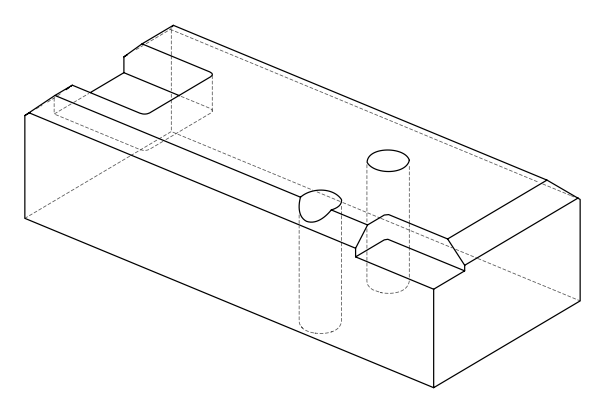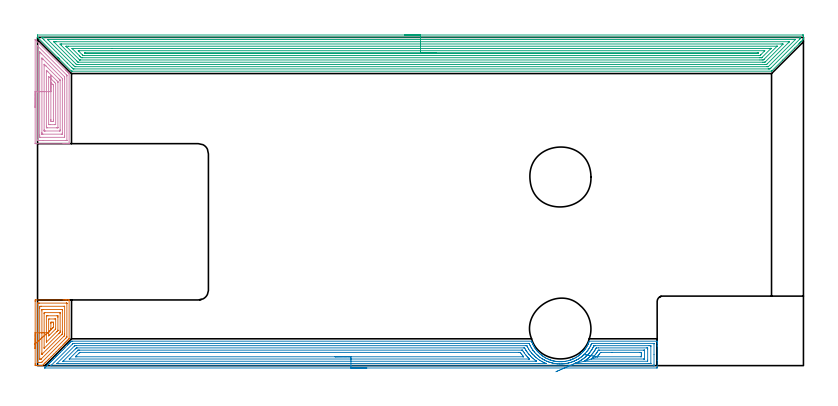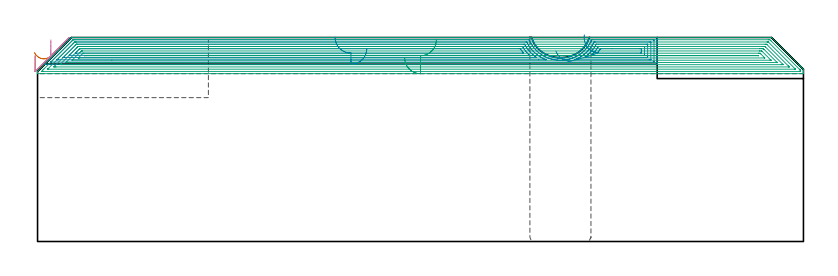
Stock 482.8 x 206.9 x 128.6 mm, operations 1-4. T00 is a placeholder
(PLAN: 9 operations, 3 tool changes, 179.4 min)
(1 AREA_MILL | FG_CHAMFER_SURFACE | UGT0205_001 | 2.56 min | 11295 mm3)
(2 AREA_MILL_1 | FG_CHAMFER_SURFACE_1 | UGT0205_001 | 17.96 min | 54532 mm3)
(3 AREA_MILL_2 | FG_CHAMFER_SURFACE_2 | UGT0205_001 | 33.6 min | 125279 mm3)
(4 AREA_MILL_3 | FG_CHAMFER_SURFACE_3 | UGT0205_001 | 3.86 min | 13718 mm3)
(5 AREA_MILL_4 | FG_CHAMFER_SURFACE_4 | UGT0205_001 | 9.83 min | 31372 mm3)
(6 MILL_CORNER_NOTCH_RECTANGULAR | CORNER_NOTCH_RECTANGULAR | NXT0201_008 | Follow Part, ap 1.5, ae 75% | 40.6 min | 101879 mm3)
(7 MILL_SLOT | SLOT_PARTIAL_RECTANGULAR | NXT0201_011 | Follow Part, ap 3, ae 75% | 45.66 min | 397835 mm3)
(8 MILL_THROUGH_HOLE_FROM_SOLID_MATERIAL | STEP1HOLE | NXT0201_007 | Circular | 12.68 min | 147372 mm3)
(9 MILL_THROUGH_HOLE_FROM_SOLID_MATERIAL_1 | STEP1HOLE_1 | NXT0201_007 | Circular | 12.68 min | 149122 mm3)
(TOOL UGT0205_001 | Chamfer Mill 20 x 3 x 45 deg. | D20 FL50 Z2)
(TOOL NXT0201_008 | ENDMILL 6mm [2P460-0600-NA 1630] | D6 FL26 Z6)
(TOOL NXT0201_011 | ENDMILL 12mm [2P460-1200-NA 1630] | D12 FL38 Z6)
(TOOL NXT0201_007 | ENDMILL 25mm [R216.25-25050GCK54P 1620] | D25 R3 FL54 Z5)
(OP 1 AREA_MILL)
G17 G21 G94 G90
T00 M6
G54
G17 G0 G90 X-1.5 Y10.7 S1061 M3
G43 Z138.6 H0
Z117.2
G94 G1 Y10.738 Z116.328 F250.
Y10.852 Z115.463
Y11.041 Z114.612
Y11.303 Z113.78
Y11.637 Z112.974
Y12.04 Z112.2
Y12.508 Z111.464
Y13.04 Z110.772
Y13.629 Z110.129
Y14.272 Z109.54
Y14.964 Z109.008
Y15.7 Z108.54
Y16.474 Z108.137
Y17.28 Z107.803
Y18.112 Z107.541
Y18.964 Z107.352
Y19.828 Z107.238
Y20.7 Z107.2
Y40.413
X-1.499 Y40.789 Z107.201
X-1.495 Y41.3 Z107.203
X-1.492 Y41.392 Z107.206
X-0.987 Y41.4 Z107.71
X16.123 Z124.819
X16.73 Z125.424
X17.289 Z125.986
X17.615 Z126.312
X18.175 Z126.871
X18.501 Z127.196
X19.154 Z127.854
X19.522 Z128.222
X19.875 Y41.393 Z128.566
X19.897 Y41.39 Z128.588
X19.9 Y41.235 Z128.6
Y17.129
X19.896 Y16.905 Z128.589
X19.857 Y16.855 Z128.553
X19.535 Y16.534 Z128.233
X19.387 Y16.385 Z128.082
X19.237 Y16.236 Z127.935
X19.096 Y16.094 Z127.793
X18.944 Y15.942 Z127.639
X18.79 Y15.789 Z127.488
X18.656 Y15.655 Z127.354
X18.501 Y15.499 Z127.196
X18.344 Y15.343 Z127.042
X18.217 Y15.216 Z126.914
X18.058 Y15.056 Z126.753
X17.898 Y14.897 Z126.595
X17.777 Y14.776 Z126.475
X17.615 Y14.613 Z126.31
X17.451 Y14.45 Z126.149
X17.338 Y14.337 Z126.036
X17.172 Y14.17 Z125.867
X17.005 Y14.004 Z125.703
X16.73 Y13.729 Z125.428
X16.559 Y13.557 Z125.255
X16.024 Y13.024 Z124.723
X15.666 Y12.664 Z124.362
X15.109 Y12.109 Z123.809
X14.773 Y11.772 Z123.469
X14.195 Y11.195 Z122.894
X13.482 Y10.481 Z122.181
X11.71 Y8.709 Z120.409
X10.308 Y7.307 Z119.007
X9.415 Y6.415 Z118.114
X8.522 Y5.522 Z117.221
X7.183 Y4.182 Z115.881
X6.736 Y3.736 Z115.435
X6.291 Y3.29 Z114.988
X5.727 Y2.727 Z114.426
X5.509 Y2.508 Z114.206
X5.398 Y2.397 Z114.095
X4.855 Y1.855 Z113.554
X4.623 Y1.622 Z113.32
X4.505 Y1.504 Z113.202
X3.983 Y0.983 Z112.683
X3.737 Y0.736 Z112.434
X3.612 Y0.611 Z112.309
X2.999 Y0.001 Z111.698
X2.673 Y0. Z111.372
X2.323 Z111.023
X1.67 Z110.365
X0.458 Z109.155
X-0.101 Z108.593
X-0.708 Z107.988
X-0.987 Y0.001 Z107.708
X-1.202 Y0.003 Z107.493
X-1.491 Y0.008 Z107.205
X-1.494 Y0.1 Z107.203
X-1.499 Y0.611 Z107.201
X-1.5 Y1.128 Z107.2
Y20.7
X-0.086 Z108.614
Y39.003
X-0.084 Y39.223 Z108.616
X-0.081 Y39.332 Z108.619
X-0.079 Y39.378 Z108.621
X-0.002 Y39.39 Z108.698
X0.393 Y39.398 Z109.093
X0.784 Y39.399 Z109.484
X1.277 Y39.4 Z109.977
X18.108 Z126.808
X18.353 Y39.397 Z127.053
X18.458 Y39.392 Z127.158
X18.475 Y39.39 Z127.175
X18.479 Y39.377 Z127.179
X18.482 Y39.328 Z127.182
X18.484 Y39.225 Z127.184
X18.486 Y39.019 Z127.186
X18.485 Y18.468 Z127.185
X18.479 Y18.03 Z127.179
X18.469 Y17.931 Z127.169
X18.412 Y17.869 Z127.112
X18.313 Y17.765 Z127.013
X18.125 Y17.575 Z126.825
X17.869 Y17.319 Z126.569
X2.946 Y2.397 Z111.646
X2.749 Y2.203 Z111.449
X2.556 Y2.016 Z111.256
X2.06 Y2.004 Z110.76
X1.67 Y2.001 Z110.37
X1.178 Y2. Z109.878
X0.784 Z109.484
X0.292 Z108.992
X0.046 Y2.003 Z108.746
X-0.058 Y2.008 Z108.642
X-0.075 Y2.01 Z108.625
X-0.079 Y2.023 Z108.621
X-0.082 Y2.072 Z108.618
X-0.085 Y2.175 Z108.615
X-0.086 Y2.381 Z108.614
Y20.7
X1.328 Z110.028
X1.329 Y36.325 Z110.029
Y36.668
X1.333 Y37.218 Z110.033
X1.335 Y37.38 Z110.035
X1.496 Y37.394 Z110.196
X1.67 Y37.397 Z110.37
X2.375 Y37.4 Z111.075
X2.556 Z111.256
X16.73 Y37.399 Z125.43
X16.91 Y37.396 Z125.61
X17.031 Y37.391 Z125.731
X17.065 Y37.388 Z125.765
X17.067 Y37.373 Z125.767
X17.069 Y37.332 Z125.769
X17.071 Y37.218 Z125.771
Y19.909
X17.069 Y19.361 Z125.769
X17.065 Y19.022 Z125.765
X17.063 Y18.974 Z125.763
X17.039 Y18.946 Z125.739
X16.971 Y18.874 Z125.671
X16.73 Y18.629 Z125.43
X16.65 Y18.549 Z125.35
X2.282 Y4.182 Z110.982
X2.157 Y4.065 Z110.857
X2.113 Y4.024 Z110.813
X2.032 Y4.01 Z110.732
X1.849 Y4.002 Z110.549
X1.67 Z110.37
X1.489 Y4.004 Z110.189
X1.369 Y4.009 Z110.069
X1.334 Y4.012 Z110.034
X1.333 Y4.027 Z110.033
X1.331 Y4.068 Z110.031
X1.329 Y4.182 Z110.029
X1.328 Y20.7 Z110.028
X2.743 Z111.443
Y34.539
X2.747 Y35.24 Z111.447
X2.75 Y35.344 Z111.45
X2.754 Y35.39 Z111.454
X2.802 Y35.392 Z111.502
X3.015 Y35.396 Z111.715
X3.442 Y35.4 Z112.142
X3.474 Z112.174
X14.99 Z123.69
X15.394 Y35.396 Z124.094
X15.596 Y35.392 Z124.296
X15.642 Y35.39 Z124.342
X15.65 Y35.361 Z124.35
X15.652 Y35.3 Z124.352
X15.657 Y34.728 Z124.357
Y21.146
X15.656 Y20.443 Z124.356
X15.654 Y20.254 Z124.354
X15.65 Y20.079 Z124.35
X15.639 Y19.999 Z124.339
X15.585 Y19.942 Z124.285
X15.428 Y19.78 Z124.128
X15.012 Y19.361 Z123.712
X2.979 Y7.328 Z111.679
X2.905 Y7.256 Z111.605
X2.819 Y7.175 Z111.519
X2.75 Y7.111 Z111.45
X2.748 Y7.22 Z111.448
X2.744 Y7.565 Z111.444
X2.743 Y7.754 Z111.443
Y7.882
Y20.7
X4.157 Z112.857
Y32.753
X4.158 Y32.924 Z112.858
X4.163 Y33.098 Z112.863
X4.174 Y33.39 Z112.874
X4.328 Y33.395 Z113.028
X4.573 Y33.399 Z113.273
X14.072 Y33.4 Z122.772
X14.164 Y33.398 Z122.864
X14.219 Y33.394 Z122.919
X14.23 Y33.391 Z122.93
X14.236 Y33.367 Z122.936
X14.239 Y33.27 Z122.939
X14.242 Y32.926 Z122.942
X14.243 Y32.753 Z122.943
Y21.867
X14.238 Y21.146 Z122.938
X14.236 Y21.064 Z122.936
X14.204 Y21.014 Z122.904
X14.072 Y20.875 Z122.772
X13.764 Y20.564 Z122.464
X13.456 Y20.254 Z122.156
X4.328 Y11.127 Z113.028
X4.227 Y11.032 Z112.927
X4.17 Y10.979 Z112.87
X4.164 Y11.039 Z112.864
X4.16 Y11.153 Z112.86
X4.157 Y11.325 Z112.857
Y20.7
X5.571 Z114.271
X5.572 Y30.968 Z114.272
X5.574 Y31.234 Z114.274
X5.577 Y31.366 Z114.277
X5.579 Y31.39 Z114.279
X5.61 Y31.394 Z114.31
X5.672 Y31.398 Z114.372
X6.1 Y31.4 Z114.8
X6.557 Z115.257
X12.3 Y31.399 Z121.
X12.762 Y31.396 Z121.462
X12.815 Y31.39 Z121.515
X12.822 Y31.335 Z121.522
X12.825 Y30.968 Z121.525
X12.828 Y30.436 Z121.528
Y22.4
X12.827 Y22.219 Z121.527
X12.824 Y22.13 Z121.524
X12.822 Y22.089 Z121.522
X12.782 Y22.039 Z121.482
X12.544 Y21.794 Z121.244
X12.3 Y21.548 Z121.
X12.1 Y21.348 Z120.8
X5.648 Y14.897 Z114.348
X5.622 Y14.875 Z114.322
X5.612 Y14.869 Z114.312
X5.578 Y14.859 Z114.278
X5.576 Y14.897 Z114.276
X5.574 Y14.984 Z114.274
X5.571 Y15.429 Z114.271
Y15.789
Y20.7
X6.985 Z115.685
Y29.39
X7.656 Y29.399 Z116.356
X10.529 Z119.229
X11.202 Y29.396 Z119.902
X11.415 Y29.39 Z120.115
Y23.124
X11.322 Y23.025 Z120.022
X11.234 Y22.932 Z119.934
X7.663 Y19.361 Z116.363
X7.32 Y19.023 Z116.02
X6.985 Y18.695 Z115.685
Y20.7
X8.406 Y22.59 Z117.106
X8.402 Y22.932 Z117.102
X8.4 Y23.292 Z117.1
Y26.504
X8.401 Y26.862 Z117.101
X8.407 Y27.396 Z117.107
X8.754 Y27.4 Z117.454
X9.639 Z118.339
X9.993 Y27.396 Z118.693
X9.998 Y27.039 Z118.698
X10. Y26.504 Z118.7
Y26.143
Y24.718
Y24.358
X9.997 Y24.225 Z118.697
X9.994 Y24.162 Z118.694
X9.959 Y24.118 Z118.659
X9.678 Y23.825 Z118.378
X9.661 Y23.807 Z118.361
X8.757 Y22.905 Z117.457
X8.406 Y22.59 Z117.106
X7.869 Y22.108 Z116.617
X7.302 Y21.6 Z116.191
X6.709 Y21.068 Z115.834
X6.096 Y20.518 Z115.548
X5.466 Y19.953 Z115.334
X4.825 Y19.378 Z115.195
X4.177 Y18.797 Z115.132
X3.528 Y18.215 Z115.145
X2.882 Y17.636 Z115.233
X2.244 Y17.063 Z115.397
X1.619 Y16.503 Z115.635
X1.012 Y15.959 Z115.946
X0.428 Y15.434 Z116.326
X-0.13 Y14.934 Z116.773
X-0.657 Y14.462 Z117.284
X-1.148 Y14.021 Z117.854
X-1.6 Y13.616 Z118.48
X-2.011 Y13.248 Z119.156
G0 Z138.6
M5
M2
(OP 2 AREA_MILL_1)
G17 G21 G94 G90
T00 M6
G54
G17 G0 G90 X207.55 Y-1.5 S1061 M3
G43 Z138.6 H0
Z121.7
G94 G1 X207.512 Z120.828 F250.
X207.398 Z119.963
X207.209 Z119.112
X206.947 Z118.28
X206.613 Z117.474
X206.21 Z116.7
X205.742 Z115.964
X205.211 Z115.272
X204.621 Z114.629
X203.978 Z114.04
X203.286 Z113.508
X202.55 Z113.04
X201.776 Z112.637
X200.97 Z112.303
X200.138 Z112.041
X199.287 Z111.852
X198.422 Z111.738
X197.55 Z111.7
X4.642 Y-1.499 Z111.701
X4.518 Y-1.494 Z111.704
X4.554 Y-1.451 Z111.747
X4.667 Y-1.333 Z111.865
X5.113 Y-0.885 Z112.311
X5.493 Y-0.508 Z112.692
X5.623 Y-0.378 Z112.822
X6.168 Y0.17 Z113.365
X6.452 Y0.452 Z113.652
X6.465 Y0.465 Z113.665
X7.052 Y1.055 Z114.25
X7.345 Y1.345 Z114.545
X7.937 Y1.939 Z115.134
X8.225 Y2.225 Z115.424
X8.253 Y2.253 Z115.453
X8.821 Y2.823 Z116.019
X9.173 Y3.173 Z116.373
X9.706 Y3.708 Z116.904
X10.297 Y4.297 Z117.496
X10.471 Y4.472 Z117.669
X10.59 Y4.592 Z117.789
X11.181 Y5.181 Z118.381
X11.364 Y5.365 Z118.563
X11.475 Y5.476 Z118.673
X12.066 Y6.066 Z119.265
X12.257 Y6.258 Z119.456
X12.359 Y6.36 Z119.558
X12.95 Y6.95 Z120.15
X13.596 Y7.597 Z120.796
X14.489 Y8.49 Z121.689
X15.382 Y9.383 Z122.582
X16.275 Y10.276 Z123.475
X17.168 Y11.169 Z124.368
X18.844 Y12.845 Z126.043
X18.954 Y12.956 Z126.152
X19.294 Y13.295 Z126.494
X19.501 Y13.501 Z126.701
X19.729 Y13.73 Z126.928
X19.847 Y13.849 Z127.045
X20.214 Y14.215 Z127.414
X20.368 Y14.368 Z127.568
X20.906 Y14.909 Z128.103
X21.072 Y15.073 Z128.271
X21.187 Y15.188 Z128.386
X21.349 Y15.351 Z128.546
X21.387 Y15.386 Z128.578
X21.41 Y15.403 Z128.592
X22.08 Y15.4 Z128.6
X311.405
X311.408 Y15.398 Z128.598
X311.412 Y15.394 Z128.594
X311.418 Y15.378 Z128.578
X311.551 Y15.016 Z128.214
X311.593 Y14.909 Z128.106
X311.71 Y14.61 Z127.809
X311.982 Y13.97 Z127.169
X312.084 Y13.731 Z126.928
X312.152 Y13.582 Z126.777
X312.237 Y13.391 Z126.591
X312.242 Y13.38 Z126.579
X312.298 Y13.271 Z126.47
X312.366 Y13.14 Z126.336
X312.407 Y13.059 Z126.257
X312.514 Y12.85 Z126.049
X312.996 Y11.971 Z125.169
X313.086 Y11.814 Z125.011
X313.134 Y11.73 Z124.928
X313.544 Y11.091 Z124.288
X313.653 Y10.929 Z124.126
X313.781 Y10.738 Z123.937
X314.16 Y10.211 Z123.408
X314.854 Y9.33 Z122.53
X314.92 Y9.25 Z122.449
X315.275 Y8.849 Z122.048
X315.394 Y8.719 Z121.918
X315.64 Y8.45 Z121.65
X315.812 Y8.27 Z121.469
X316.261 Y7.834 Z121.033
X316.532 Y7.57 Z120.77
X316.705 Y7.411 Z120.611
X317.549 Y6.69 Z119.89
X317.597 Y6.651 Z119.85
X318.041 Y6.314 Z119.511
X318.49 Y5.984 Z119.182
X318.738 Y5.811 Z119.01
X318.798 Y5.771 Z118.97
X319.058 Y5.597 Z118.796
X319.382 Y5.392 Z118.59
X319.888 Y5.09 Z118.285
X320.15 Y4.931 Z118.129
X320.188 Y4.911 Z118.109
X320.275 Y4.863 Z118.061
X320.844 Y4.571 Z117.77
X321.167 Y4.406 Z117.603
X321.921 Y4.051 Z117.249
X322.037 Y4.002 Z117.201
X322.06 Y3.993 Z117.191
X322.567 Y3.796 Z116.991
X322.788 Y3.708 Z116.907
X322.952 Y3.646 Z116.841
X323.014 Y3.626 Z116.819
X323.372 Y3.501 Z116.699
X323.63 Y3.413 Z116.611
X323.845 Y3.339 Z116.538
X324.393 Y3.17 Z116.37
X324.713 Y3.085 Z116.283
X324.737 Y3.079 Z116.275
X324.8 Y3.065 Z116.258
X325.183 Y2.971 Z116.165
X325.419 Y2.919 Z116.113
X325.63 Y2.873 Z116.068
X326.051 Y2.794 Z115.992
X326.523 Y2.708 Z115.903
X327.415 Y2.585 Z115.783
X327.479 Y2.58 Z115.777
X327.615 Y2.567 Z115.764
X327.925 Y2.54 Z115.733
X328.036 Y2.529 Z115.725
X328.038 Y2.528
X328.209 Y2.513 Z115.707
X328.308 Y2.505 Z115.697
X328.372 Y2.503 Z115.693
X329.068 Y2.473 Z115.662
X329.2 Y2.467 Z115.657
X330.093 Y2.468 Z115.66
X330.158 Y2.471 Z115.663
X330.985 Y2.512 Z115.705
X331.05 Y2.518 Z115.711
X331.17 Y2.528 Z115.725
X331.878 Y2.596 Z115.794
X331.883 Z115.795
X332.77 Y2.724 Z115.921
X333.663 Y2.896 Z116.093
X334.556 Y3.103 Z116.303
X334.807 Y3.171 Z116.37
X335.069 Y3.252 Z116.451
X335.448 Y3.37 Z116.568
X335.712 Y3.461 Z116.66
X335.962 Y3.55 Z116.745
X336.13 Y3.606 Z116.806
X336.208 Y3.634 Z116.833
X336.341 Y3.68 Z116.879
X336.431 Y3.715 Z116.915
X336.855 Y3.884 Z117.079
X336.957 Y3.923 Z117.121
X337.159 Y4.002 Z117.201
X337.233 Y4.032 Z117.229
X337.28 Y4.052 Z117.248
X337.301 Y4.062 Z117.258
X337.589 Y4.192 Z117.391
X337.704 Y4.245 Z117.444
X338.126 Y4.449 Z117.646
X338.759 Y4.778 Z117.977
X339.051 Y4.931 Z118.129
X339.534 Y5.218 Z118.416
X339.911 Y5.45 Z118.649
X340.46 Y5.811 Z119.009
X340.803 Y6.053 Z119.251
X340.82 Y6.066 Z119.264
X341.65 Y6.69 Z119.89
X341.696 Y6.727 Z119.927
X341.766 Y6.788 Z119.988
X342.296 Y7.245 Z120.442
X342.578 Y7.486 Z120.685
X342.588 Y7.495 Z120.694
X342.669 Y7.57 Z120.77
X343.481 Y8.366 Z121.565
X343.56 Y8.45 Z121.65
X343.701 Y8.608 Z121.808
X343.799 Y8.719 Z121.915
X344.288 Y9.265 Z122.465
X344.346 Y9.33 Z122.53
X344.445 Y9.456 Z122.655
X344.56 Y9.603 Z122.8
X344.723 Y9.809 Z123.009
X344.743 Y9.834 Z123.034
X344.907 Y10.045 Z123.241
X345.038 Y10.21 Z123.409
X345.266 Y10.52 Z123.717
X345.338 Y10.626 Z123.825
X345.507 Y10.875 Z124.075
X345.652 Y11.09 Z124.289
X345.785 Y11.299 Z124.499
X346.005 Y11.645 Z124.845
X346.11 Y11.814 Z125.009
X346.159 Y11.889 Z125.086
X346.245 Y12.041 Z125.241
X346.36 Y12.256 Z125.451
X346.684 Y12.85 Z126.049
X346.83 Y13.14 Z126.34
X347.008 Y13.496 Z126.694
X347.051 Y13.582 Z126.778
X347.118 Y13.731 Z126.929
X347.124 Y13.745 Z126.943
X347.242 Y14.024 Z127.22
X347.49 Y14.61 Z127.809
X347.658 Y15.04 Z128.239
X347.737 Y15.251 Z128.447
X347.798 Y15.397 Z128.589
X348.017 Y15.4 Z128.6
X390.434
X390.591 Y15.397 Z128.588
X390.593 Y15.382 Z128.573
X390.6 Y15.034 Z128.233
Y14.683 Z127.882
Y14.024 Z127.219
Y12.811 Z126.008
Y12.256 Z125.45
Y3.109 Z116.307
Y-1.009 Z112.189
X390.598 Y-1.288 Z111.909
X390.59 Y-1.492 Z111.706
X390.385 Y-1.499 Z111.699
X197.55 Y-1.5 Z111.7
Y-0.086 Z113.114
X8.685 Y-0.085 Z113.115
X8.645
X8.385 Y-0.076 Z113.124
X8.417 Y-0.041 Z113.159
X8.506 Y0.053 Z113.253
X8.599 Y0.148 Z113.348
X8.685 Y0.235 Z113.435
X22.08 Y13.63 Z126.83
X22.28 Y13.826 Z127.026
X22.383 Y13.923 Z127.123
X22.444 Y13.979 Z127.179
X23.012 Y13.986 Z127.186
X309.619 Y13.985 Z127.185
X309.659
X309.843 Y13.979 Z127.179
X309.882 Y13.973 Z127.173
X309.908 Y13.924 Z127.124
X309.931 Y13.876 Z127.076
X309.954 Y13.825 Z127.025
X310.054 Y13.593 Z126.793
X310.261 Y13.14 Z126.34
X310.512 Y12.61 Z125.81
X310.7 Y12.256 Z125.456
X310.912 Y11.86 Z125.06
X311.191 Y11.371 Z124.571
X311.405 Y11.009 Z124.209
X311.745 Y10.487 Z123.687
X312.298 Y9.68 Z122.88
X312.33 Y9.635 Z122.835
X312.354 Y9.603 Z122.803
X312.529 Y9.374 Z122.574
X313.051 Y8.719 Z121.919
X313.191 Y8.547 Z121.747
X313.833 Y7.834 Z121.034
X314.084 Y7.564 Z120.764
X314.707 Y6.95 Z120.15
X314.977 Y6.691 Z119.891
X315.691 Y6.066 Z119.266
X315.87 Y5.915 Z119.115
X316.642 Y5.301 Z118.501
X316.806 Y5.181 Z118.381
X317.656 Y4.593 Z117.793
X317.768 Y4.52 Z117.72
X318.124 Y4.297 Z117.497
X318.549 Y4.044 Z117.244
X319.165 Y3.687 Z116.887
X319.442 Y3.543 Z116.743
X319.494 Y3.516 Z116.716
X319.7 Y3.413 Z116.613
X320.335 Y3.106 Z116.306
X320.925 Y2.828 Z116.028
X321.228 Y2.702 Z115.902
X321.279 Y2.682 Z115.882
X321.32 Y2.666 Z115.866
X321.674 Y2.528 Z115.728
X322.121 Y2.363 Z115.563
X322.383 Y2.269 Z115.469
X323.014 Y2.058 Z115.258
X323.193 Y2. Z115.2
X323.331 Y1.958 Z115.158
X323.907 Y1.79 Z114.99
X323.972 Y1.773 Z114.973
X324.482 Y1.644 Z114.844
X324.8 Y1.573 Z114.773
X324.891 Y1.553 Z114.753
X325.693 Y1.402 Z114.602
X325.991 Y1.349 Z114.549
X326.586 Y1.263 Z114.463
X327.031 Y1.203 Z114.403
X327.479 Y1.155 Z114.355
X327.669 Y1.136 Z114.336
X327.845 Y1.123 Z114.323
X328.372 Y1.088 Z114.288
X328.959 Y1.062 Z114.262
X329.265 Y1.055 Z114.255
X329.86 Y1.054 Z114.254
X330.158 Y1.058 Z114.258
X330.724 Y1.083 Z114.283
X331.05 Y1.101 Z114.301
X331.556 Y1.144 Z114.344
X331.943 Y1.181 Z114.381
X332.363 Y1.229 Z114.429
X332.836 Y1.295 Z114.495
X333.144 Y1.34 Z114.54
X333.729 Y1.446 Z114.646
X333.897 Y1.478 Z114.678
X334.622 Y1.63 Z114.83
X334.634 Y1.632 Z114.832
X334.686 Y1.644 Z114.844
X335.423 Y1.828 Z115.028
X335.515 Y1.854 Z115.054
X336.035 Y2.014 Z115.214
X336.408 Y2.134 Z115.334
X336.706 Y2.234 Z115.434
X337.301 Y2.442 Z115.642
X337.365 Y2.465 Z115.665
X337.528 Y2.528 Z115.728
X338.083 Y2.749 Z115.949
X338.194 Y2.796 Z115.996
X338.623 Y2.989 Z116.189
X339.087 Y3.204 Z116.404
X339.229 Y3.272 Z116.472
X339.508 Y3.413 Z116.613
X339.817 Y3.574 Z116.774
X339.98 Y3.662 Z116.862
X340.392 Y3.889 Z117.089
X340.873 Y4.169 Z117.369
X340.954 Y4.218 Z117.418
X341.081 Y4.297 Z117.497
X341.495 Y4.565 Z117.765
X341.766 Y4.744 Z117.944
X342.025 Y4.925 Z118.125
X342.386 Y5.181 Z118.381
X342.542 Y5.297 Z118.497
X342.659 Y5.385 Z118.585
X343.044 Y5.684 Z118.884
X343.515 Y6.066 Z119.266
X343.529 Y6.077 Z119.277
X343.552 Y6.097 Z119.297
X344.007 Y6.499 Z119.699
X344.445 Y6.895 Z120.095
X344.474 Y6.922 Z120.122
X344.502 Y6.95 Z120.15
X344.917 Y7.367 Z120.567
X345.338 Y7.793 Z120.993
X345.358 Y7.815 Z121.015
X346.15 Y8.719 Z121.919
X346.187 Y8.762 Z121.962
X346.231 Y8.817 Z122.017
X346.577 Y9.261 Z122.461
X346.84 Y9.603 Z122.803
X346.961 Y9.765 Z122.965
X347.124 Y9.993 Z123.193
X347.452 Y10.487 Z123.687
X347.673 Y10.827 Z124.027
X348.017 Y11.365 Z124.565
X348.332 Y11.944 Z125.144
X348.499 Y12.256 Z125.456
X348.639 Y12.524 Z125.724
X348.91 Y13.056 Z126.256
X348.938 Y13.113 Z126.313
X348.95 Y13.14 Z126.34
X349.207 Y13.731 Z126.931
X349.264 Y13.857 Z127.057
X349.305 Y13.941 Z127.141
X349.329 Y13.979 Z127.179
X349.842 Y13.986 Z127.186
X388.201 Y13.985 Z127.185
X388.242 Y13.984 Z127.184
X388.59 Y13.972 Z127.172
X388.593 Y13.865 Z127.065
X388.598 Y13.631 Z126.831
X388.6 Y6.997 Z120.197
X388.599 Y0.366 Z113.566
X388.592 Y-0.03 Z113.17
X388.59 Y-0.077 Z113.123
X388.573 Y-0.08 Z113.12
X388.521 Y-0.083 Z113.117
X388.415 Y-0.085 Z113.115
X388.201 Y-0.086 Z113.114
X197.55
Y1.328 Z114.528
X13.15 Y1.329 Z114.529
X12.575
X12.28 Y1.333 Z114.533
X12.257 Y1.335 Z114.535
X12.249 Y1.339 Z114.539
X12.251 Y1.346 Z114.546
X12.257 Y1.356 Z114.556
X23.156 Y12.256 Z125.456
X23.396 Y12.488 Z125.688
X23.463 Y12.552 Z125.752
X23.553 Y12.565 Z125.765
X23.866 Y12.568 Z125.768
X24.44 Y12.571 Z125.771
X307.833
X308.41 Y12.569 Z125.769
X308.411 Y12.568 Z125.768
X308.417 Y12.562 Z125.762
X308.57 Y12.256 Z125.456
X308.726 Y11.947 Z125.147
X309.042 Y11.371 Z124.571
X309.425 Y10.679 Z123.879
X309.543 Y10.487 Z123.687
X309.619 Y10.365 Z123.565
X310.132 Y9.603 Z122.803
X310.512 Y9.052 Z122.252
X310.767 Y8.719 Z121.919
X311.405 Y7.9 Z121.1
X311.461 Y7.834 Z121.034
X311.838 Y7.406 Z120.606
X312.252 Y6.95 Z120.15
X312.298 Y6.901 Z120.101
X313.137 Y6.066 Z119.266
X313.191 Y6.013 Z119.213
X313.804 Y5.458 Z118.658
X314.084 Y5.216 Z118.416
X314.126 Y5.181 Z118.381
X314.977 Y4.503 Z117.703
X315.246 Y4.297 Z117.497
X315.87 Y3.857 Z117.057
X316.524 Y3.413 Z116.613
X316.763 Y3.26 Z116.46
X317.169 Y3.011 Z116.211
X317.656 Y2.734 Z115.934
X318.028 Y2.528 Z115.728
X318.549 Y2.261 Z115.461
X319.097 Y1.985 Z115.185
X319.442 Y1.824 Z115.024
X319.837 Y1.644 Z114.844
X320.335 Y1.434 Z114.634
X320.424 Y1.395 Z114.595
X320.558 Y1.335 Z114.535
X320.467 Y1.331 Z114.531
X320.411 Y1.329 Z114.529
X315.942 Y1.328 Z114.528
X197.55
Y2.743 Z115.943
X16.505
X16.215 Y2.744 Z115.944
X16.117 Y2.747 Z115.947
X16.107 Y2.749 Z115.949
X16.106 Y2.75 Z115.95
X16.122 Y2.77 Z115.97
X16.153 Y2.804 Z116.004
X16.231 Y2.883 Z116.083
X23.851 Y10.502 Z123.702
X24.297 Y10.944 Z124.144
X24.455 Y11.097 Z124.297
X24.51 Y11.15 Z124.35
X24.59 Y11.152 Z124.352
X24.759 Y11.155 Z124.355
X24.975 Y11.157 Z124.357
X306.264
X306.94 Y11.154 Z124.354
X306.984 Y11.152 Z124.352
X307.002 Y11.149 Z124.349
X307.024 Y11.114 Z124.314
X307.104 Y10.978 Z124.178
X307.383 Y10.487 Z123.687
X307.548 Y10.204 Z123.404
X307.833 Y9.727 Z122.927
X307.914 Y9.603 Z122.803
X308.066 Y9.373 Z122.573
X308.514 Y8.719 Z121.919
X308.726 Y8.416 Z121.616
X309.174 Y7.834 Z121.034
X309.619 Y7.269 Z120.469
X309.892 Y6.95 Z120.15
X310.512 Y6.253 Z119.453
X310.692 Y6.066 Z119.266
X311.405 Y5.349 Z118.549
X311.583 Y5.181 Z118.381
X312.298 Y4.535 Z117.735
X312.575 Y4.297 Z117.497
X313.191 Y3.797 Z116.997
X313.679 Y3.413 Z116.613
X314.084 Y3.114 Z116.314
X314.5 Y2.815 Z116.015
X314.561 Y2.769 Z115.969
X314.584 Y2.75 Z115.95
X314.58 Y2.749 Z115.949
X314.496 Y2.747 Z115.947
X314.084 Y2.743 Z115.943
X313.868
X197.55
Y4.157 Z117.357
X20.152
X20.058 Y4.158 Z117.358
X19.984 Y4.162 Z117.362
X19.975 Y4.164 Z117.364
X19.977 Y4.169 Z117.369
X20.001 Y4.198 Z117.398
X20.096 Y4.297 Z117.497
X25.082 Y9.283 Z122.483
X25.406 Y9.603 Z122.803
X25.532 Y9.722 Z122.922
X25.55 Y9.736 Z122.936
X25.581 Y9.739 Z122.939
X25.652 Y9.741 Z122.941
X26.403 Y9.743 Z122.943
X26.545
X305.154
X305.296 Y9.741 Z122.941
X305.578 Y9.736 Z122.936
X305.642 Y9.733 Z122.933
X305.654 Y9.716 Z122.916
X305.681 Y9.677 Z122.877
X305.729 Y9.603 Z122.803
X306.047 Y9.092 Z122.292
X306.296 Y8.719 Z121.919
X306.793 Y7.979 Z121.179
X306.895 Y7.834 Z121.034
X306.94 Y7.772 Z120.972
X307.579 Y6.95 Z120.15
X307.833 Y6.63 Z119.83
X308.317 Y6.066 Z119.266
X308.726 Y5.607 Z118.807
X309.128 Y5.181 Z118.381
X309.619 Y4.685 Z117.885
X310.01 Y4.297 Z117.497
X310.139 Y4.17 Z117.37
X309.902 Y4.162 Z117.362
X309.759 Y4.158 Z117.358
X309.619 Y4.157 Z117.357
X309.477
X197.55
Y5.571 Z118.771
X24.759
X24.364 Y5.573 Z118.773
X23.917 Y5.577 Z118.777
X23.866 Y5.578 Z118.778
X23.861 Y5.602 Z118.802
X23.866 Y5.614 Z118.814
X24.091 Y5.842 Z119.042
X24.313 Y6.066 Z119.266
X26.083 Y7.834 Z121.034
X26.314 Y8.063 Z121.263
X26.545 Y8.287 Z121.487
X26.598 Y8.322 Z121.522
X26.643 Y8.324 Z121.524
X26.741 Y8.327 Z121.527
X26.939 Y8.328 Z121.528
X303.368
X303.763 Y8.327 Z121.527
X304.261 Y8.323 Z121.523
X304.326 Y8.322 Z121.522
X304.389 Y8.238 Z121.438
X304.504 Y8.077 Z121.277
X304.674 Y7.834 Z121.034
X305.154 Y7.14 Z120.34
X305.297 Y6.95 Z120.15
X305.746 Y6.363 Z119.563
X305.981 Y6.066 Z119.266
X306.047 Y5.983 Z119.183
X306.286 Y5.693 Z118.893
X306.365 Y5.593 Z118.793
X306.376 Y5.576 Z118.776
X306.375 Y5.575 Z118.775
X306.355 Y5.574 Z118.774
X306.047 Y5.572 Z118.772
X305.654 Y5.571 Z118.771
X197.55
X196.679 Z118.809
X195.814 Z118.923
X194.962 Z119.112
X194.13 Z119.374
X193.324 Z119.708
X192.55 Z120.111
X191.814 Z120.58
X191.122 Z121.111
X190.479 Z121.7
X189.89 Z122.343
X189.359 Z123.035
X188.89 Z123.771
X188.487 Z124.545
X188.153 Z125.351
X187.891 Z126.183
X187.702 Z127.035
X187.588 Z127.899
X187.55 Z128.771
G0 Z138.6
X326.731 Y-3.872
Z120.101
G1 X327.06 Y-3.728 Z119.306
X327.451 Y-3.557 Z118.545
X327.902 Y-3.36 Z117.825
X328.409 Y-3.138 Z117.15
X328.967 Y-2.894 Z116.526
X329.574 Y-2.629 Z115.957
X330.223 Y-2.345 Z115.448
X330.91 Y-2.045 Z115.003
X331.631 Y-1.73 Z114.625
X332.379 Y-1.403 Z114.317
X333.148 Y-1.066 Z114.082
X333.934 Y-0.723 Z113.92
X334.729 Y-0.375 Z113.834
X335.529 Y-0.026 Z113.824
X336.326 Y0.322 Z113.889
X337.115 Y0.667 Z114.031
X337.889 Y1.006 Z114.247
X338.643 Y1.335 Z114.535
X338.84 Y1.421 Z114.621
X338.936 Y1.462 Z114.662
X339.087 Y1.524 Z114.724
X339.173 Y1.56 Z114.76
X339.369 Y1.644 Z114.844
X339.788 Y1.835 Z115.035
X339.98 Y1.925 Z115.125
X340.389 Y2.124 Z115.324
X340.873 Y2.368 Z115.568
X340.98 Y2.423 Z115.623
X341.18 Y2.528 Z115.728
X341.557 Y2.736 Z115.936
X341.766 Y2.855 Z116.055
X342.116 Y3.066 Z116.266
X342.659 Y3.398 Z116.598
X342.682 Y3.413 Z116.613
X343.2 Y3.761 Z116.961
X343.552 Y4.003 Z117.203
X343.724 Y4.127 Z117.327
X343.957 Y4.297 Z117.497
X344.234 Y4.506 Z117.706
X344.445 Y4.669 Z117.869
X344.73 Y4.899 Z118.099
X345.073 Y5.181 Z118.381
X345.216 Y5.302 Z118.502
X345.338 Y5.408 Z118.608
X345.685 Y5.722 Z118.922
X346.062 Y6.066 Z119.266
X346.149 Y6.147 Z119.347
X346.231 Y6.228 Z119.428
X346.592 Y6.592 Z119.792
X346.943 Y6.95 Z120.15
X347.031 Y7.043 Z120.243
X347.124 Y7.145 Z120.345
X347.449 Y7.513 Z120.713
X347.729 Y7.834 Z121.034
X347.861 Y7.989 Z121.189
X348.017 Y8.18 Z121.38
X348.255 Y8.483 Z121.683
X348.437 Y8.719 Z121.919
X348.639 Y8.987 Z122.187
X348.91 Y9.355 Z122.555
X349.011 Y9.503 Z122.703
X349.078 Y9.603 Z122.803
X349.363 Y10.039 Z123.239
X349.652 Y10.487 Z123.687
X349.71 Y10.579 Z123.779
X349.803 Y10.728 Z123.928
X350.036 Y11.141 Z124.341
X350.162 Y11.371 Z124.571
X350.347 Y11.717 Z124.917
X350.63 Y12.256 Z125.456
X350.652 Y12.299 Z125.499
X350.696 Y12.386 Z125.586
X350.779 Y12.535 Z125.735
X350.795 Y12.561 Z125.761
X350.807 Y12.565 Z125.765
X350.84 Y12.568 Z125.768
X350.983 Y12.57 Z125.77
X351.27 Y12.571 Z125.771
X351.589
X385.522
X386.098 Y12.57 Z125.77
X386.415 Y12.567 Z125.767
X386.52 Y12.564 Z125.764
X386.59 Y12.555 Z125.755
X386.594 Y12.439 Z125.639
X386.598 Y12.256 Z125.456
X386.6 Y12.073 Z125.273
X386.599 Y1.462 Z114.662
X386.596 Y1.4 Z114.6
X386.59 Y1.353 Z114.553
X386.586 Y1.335 Z114.535
X386.573 Y1.334 Z114.534
X386.415 Y1.331 Z114.531
X385.841 Y1.329 Z114.529
X385.522 Y1.328 Z114.528
X339.087 Y1.329 Z114.529
X338.643 Y1.335 Z114.535
X344.641 Y2.749 Z115.949
X344.675 Y2.784 Z115.984
X344.817 Y2.89 Z116.09
X344.906 Y2.956 Z116.156
X345.42 Y3.332 Z116.532
X345.527 Y3.413 Z116.613
X345.922 Y3.719 Z116.919
X346.231 Y3.962 Z117.162
X346.416 Y4.114 Z117.314
X346.634 Y4.297 Z117.497
X346.896 Y4.523 Z117.723
X347.124 Y4.723 Z117.923
X347.365 Y4.943 Z118.143
X347.622 Y5.181 Z118.381
X347.823 Y5.374 Z118.574
X348.017 Y5.563 Z118.763
X348.268 Y5.817 Z119.017
X348.509 Y6.066 Z119.266
X348.703 Y6.271 Z119.471
X348.91 Y6.496 Z119.696
X349.124 Y6.738 Z119.938
X349.308 Y6.95 Z120.15
X349.534 Y7.217 Z120.417
X349.803 Y7.541 Z120.741
X349.933 Y7.706 Z120.906
X350.033 Y7.834 Z121.034
X350.317 Y8.21 Z121.41
X350.698 Y8.717 Z121.917
X351.051 Y9.251 Z122.451
X351.281 Y9.603 Z122.803
X351.401 Y9.789 Z122.989
X351.589 Y10.088 Z123.288
X351.737 Y10.341 Z123.541
X351.821 Y10.487 Z123.687
X352.058 Y10.907 Z124.107
X352.174 Y11.109 Z124.309
X352.196 Y11.145 Z124.345
X352.23 Y11.15 Z124.35
X352.313 Y11.153 Z124.353
X352.482 Y11.156 Z124.356
X353.591 Y11.157 Z124.357
X383.953
X384.488 Y11.156 Z124.356
X384.543 Y11.154 Z124.354
X384.579 Y11.151 Z124.351
X384.59 Y11.146 Z124.346
X384.592 Y11.124 Z124.324
X384.597 Y10.922 Z124.122
X384.6 Y10.516 Z123.716
Y3.413 Z116.613
X384.596 Y2.985 Z116.185
X384.592 Y2.772 Z115.972
X384.59 Y2.751 Z115.951
X384.568 Y2.748 Z115.948
X384.51 Y2.745 Z115.945
X384.412 Y2.743 Z115.943
X345.122
X344.825 Y2.744 Z115.944
X344.641 Y2.749 Z115.949
X349.049 Y4.159 Z117.359
X349.803 Y4.898 Z118.098
X349.944 Y5.041 Z118.241
X350.079 Y5.181 Z118.381
X350.376 Y5.499 Z118.699
X350.696 Y5.847 Z119.047
X350.8 Y5.963 Z119.163
X350.889 Y6.066 Z119.266
X351.208 Y6.443 Z119.643
X351.589 Y6.9 Z120.1
X351.611 Y6.928 Z120.128
X351.628 Y6.95 Z120.15
X351.996 Y7.431 Z120.631
X352.302 Y7.834 Z121.034
X352.378 Y7.937 Z121.137
X352.482 Y8.081 Z121.281
X352.739 Y8.464 Z121.664
X352.908 Y8.719 Z121.919
X353.091 Y9. Z122.2
X353.375 Y9.445 Z122.645
X353.436 Y9.543 Z122.743
X353.473 Y9.603 Z122.803
X353.532 Y9.693 Z122.893
X353.557 Y9.729 Z122.929
X353.702 Y9.736 Z122.936
X353.985 Y9.741 Z122.941
X354.127 Y9.743 Z122.943
X382.092
X382.375 Y9.74 Z122.94
X382.562 Y9.736 Z122.936
X382.592 Y9.731 Z122.931
X382.595 Y9.721 Z122.921
X382.598 Y9.695 Z122.895
X382.599 Y9.603 Z122.803
Y4.297 Z117.497
X382.597 Y4.217 Z117.417
X382.593 Y4.177 Z117.377
X382.59 Y4.164 Z117.364
X382.517 Y4.162 Z117.362
X382.234 Y4.158 Z117.358
X382.092 Y4.157 Z117.357
X349.051 Y4.158 Z117.358
X349.049 Y4.159 Z117.359
X352.827 Y5.579 Z118.779
X352.833 Y5.591 Z118.791
X352.851 Y5.618 Z118.818
X353.287 Y6.153 Z119.353
X353.375 Y6.263 Z119.463
X353.9 Y6.95 Z120.15
X354.057 Y7.159 Z120.359
X354.268 Y7.446 Z120.646
X354.426 Y7.678 Z120.878
X354.783 Y8.209 Z121.409
X354.83 Y8.276 Z121.476
X354.86 Y8.315 Z121.515
X354.912 Y8.322 Z121.522
X355.161 Y8.325 Z121.525
X355.556 Y8.328 Z121.528
X362.153 Y8.329 Z121.529
X379.665 Y8.328 Z121.528
X380.164 Y8.326 Z121.526
X380.565 Y8.322 Z121.522
X380.59 Y8.32 Z121.52
X380.596 Y8.292 Z121.492
X380.599 Y7.834 Z121.034
X380.6 Y7.403 Z120.603
Y6.519 Z119.719
X380.598 Y6.066 Z119.266
X380.595 Y5.639 Z118.839
X380.59 Y5.58 Z118.78
X380.538 Y5.577 Z118.777
X380.414 Y5.574 Z118.774
X380.164 Y5.572 Z118.772
X352.981
X352.887 Y5.574 Z118.774
X352.84 Y5.577 Z118.777
X352.827 Y5.579 Z118.779
X351.985 Y5.72 Z118.958
X351.161 Y5.857 Z119.211
X350.363 Y5.99 Z119.536
X349.595 Y6.119 Z119.93
X348.864 Y6.241 Z120.39
X348.175 Y6.355 Z120.913
X347.534 Y6.462 Z121.495
X346.946 Y6.561 Z122.132
X346.414 Y6.649 Z122.818
X345.944 Y6.728 Z123.548
X345.538 Y6.796 Z124.317
X345.2 Y6.852 Z125.12
X344.932 Y6.897 Z125.948
X344.736 Y6.93 Z126.798
X344.614 Y6.95 Z127.662
X344.566 Y6.958 Z128.533
X344.594 Y6.953 Z129.405
X344.697 Y6.936 Z130.271
G0 Z138.6
M5
M2
(OP 3 AREA_MILL_2)
G17 G21 G94 G90
T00 M6
G54
G17 G0 G90 X231.4 Y208.4 S1061 M3
G43 Z138.6 H0
Z115.8
G94 G1 X231.438 Z114.928 F250.
X231.552 Z114.064
X231.741 Z113.212
X232.003 Z112.38
X232.337 Z111.574
X232.74 Z110.8
X233.208 Z110.064
X233.74 Z109.372
X234.329 Z108.729
X234.972 Z108.14
X235.664 Z107.608
X236.4 Z107.14
X237.174 Z106.737
X237.98 Z106.403
X238.812 Z106.141
X239.664 Z105.952
X240.528 Z105.838
X241.4 Z105.8
X482.181
X482.418 Y208.398 Z105.802
X482.797 Y208.391 Z105.805
X482.799 Y208.324 Z105.873
X482.8 Y207.106 Z107.089
Y205.823 Z108.376
X482.799 Y205.788 Z108.41
X482.797 Y205.708 Z108.489
X482.776 Y205.679 Z108.519
X482.541 Y205.441 Z108.759
X482.366 Y205.266 Z108.934
X482.011 Y204.909 Z109.287
X481.528 Y204.428 Z109.772
X481.287 Y204.186 Z110.012
X481.133 Y204.031 Z110.165
X480.981 Y203.88 Z110.318
X480.841 Y203.739 Z110.458
X480.693 Y203.591 Z110.604
X480.549 Y203.448 Z110.75
X480.394 Y203.293 Z110.905
X480.254 Y203.152 Z111.044
X480.117 Y203.015 Z111.182
X479.947 Y202.846 Z111.352
X477.267 Y200.166 Z114.032
X469.707 Y192.606 Z121.593
X462.972 Y185.871 Z128.328
X462.834 Y185.735 Z128.464
X462.694 Y185.603 Z128.589
X462.525 Y185.6 Z128.6
X22.062
X21.405 Y185.601 Z128.587
X21.211 Y185.789 Z128.411
X13.953 Y193.045 Z121.151
X13.89 Y193.11 Z121.089
X13.723 Y193.277 Z120.922
X13.66 Y193.338 Z120.858
X13.602 Y193.398 Z120.801
X13.425 Y193.574 Z120.625
X13.367 Y193.631 Z120.566
X13.313 Y193.686 Z120.513
X13.127 Y193.872 Z120.327
X13.075 Y193.924 Z120.273
X13.025 Y193.974 Z120.225
X12.83 Y194.17 Z120.029
X12.782 Y194.217 Z119.98
X12.737 Y194.263 Z119.936
X12.532 Y194.468 Z119.731
X0.771 Y206.228 Z107.969
X0.365 Y206.635 Z107.565
X0.297 Y206.703 Z107.497
X0.024 Y206.979 Z107.219
X0.002 Y207.009 Z107.189
X0.001 Y207.106 Z107.092
X0. Y207.141 Z107.057
Y208.186 Z106.013
X0.01 Y208.393 Z105.805
X0.055 Y208.4 Z105.8
X241.4
Y206.986 Z107.214
X480.517
X480.756 Y206.984 Z107.216
X480.784 Y206.982 Z107.218
X480.79 Y206.979 Z107.221
X480.794 Y206.971 Z107.229
X480.798 Y206.937 Z107.263
X480.799 Y206.905 Z107.295
X480.798 Y206.709 Z107.491
X480.79 Y206.228 Z107.972
X480.773 Y206.135 Z108.065
X480.714 Y206.07 Z108.13
X480.636 Y205.989 Z108.211
X480.394 Y205.744 Z108.456
X480.195 Y205.544 Z108.656
X462.422 Y187.772 Z126.428
X462.024 Y187.386 Z126.814
X461.632 Y187.021 Z127.179
X461.504 Y187.019 Z127.181
X460.738 Y187.015 Z127.185
X460.615 Y187.014 Z127.186
X22.955 Y187.015 Z127.185
X22.831 Y187.016 Z127.184
X22.452 Y187.021 Z127.179
X22.062 Y187.395 Z126.805
X21.679 Y187.772 Z126.428
X18.711 Y190.738 Z123.462
X4.101 Y205.349 Z108.851
X3.3 Y206.152 Z108.048
X3.228 Y206.228 Z107.972
X2.536 Y206.979 Z107.221
X3.3 Y206.985 Z107.215
X3.423
X241.4 Y206.986 Z107.214
Y205.572 Z108.628
X477.487 Y205.571 Z108.629
X477.574 Y205.57 Z108.63
X477.714 Y205.567 Z108.633
X477.75 Y205.565 Z108.635
X477.732 Y205.539 Z108.661
X477.714 Y205.514 Z108.686
X460.796 Y188.595 Z125.605
X460.738 Y188.539 Z125.661
X460.645 Y188.456 Z125.744
X460.609 Y188.435 Z125.765
X460.571 Y188.433 Z125.767
X460.405 Y188.43 Z125.77
X460.071 Y188.429 Z125.771
X459.845 Y188.428 Z125.772
X24.075 Y188.429 Z125.771
X23.849 Y188.43 Z125.77
X23.622 Y188.432 Z125.768
X23.476 Y188.435 Z125.765
X23.401 Y188.506 Z125.694
X23.25 Y188.651 Z125.549
X22.955 Y188.944 Z125.256
X22.369 Y189.53 Z124.67
X6.551 Y205.349 Z108.851
X6.446 Y205.455 Z108.745
X6.367 Y205.54 Z108.66
X6.35 Y205.561 Z108.639
X6.359 Y205.565 Z108.635
X6.421 Y205.568 Z108.632
X6.647 Y205.571 Z108.629
X241.4 Y205.572 Z108.628
Y204.157 Z110.043
X473.246
X473.566 Y204.156 Z110.044
X473.756 Y204.153 Z110.047
X473.869 Y204.151 Z110.049
X473.801 Y204.062 Z110.138
X473.734 Y203.991 Z110.209
X473.342 Y203.591 Z110.609
X473.295 Y203.543 Z110.657
X459.845 Y190.095 Z124.105
X459.649 Y189.907 Z124.293
X459.596 Y189.856 Z124.344
X459.52 Y189.849 Z124.351
X458.951 Y189.845 Z124.355
X458.633 Y189.843 Z124.357
X25.317
X24.742 Y189.845 Z124.355
X24.551 Y189.848 Z124.352
X24.521 Y189.849 Z124.351
X24.496 Y189.865 Z124.335
X24.443 Y189.913 Z124.287
X24.339 Y190.012 Z124.188
X23.94 Y190.409 Z123.791
X10.758 Y203.591 Z110.609
X10.447 Y203.905 Z110.295
X10.213 Y204.147 Z110.053
X10.447 Y204.151 Z110.049
X10.767 Y204.155 Z110.045
X11.34 Y204.157 Z110.043
X11.658
X241.4
Y202.743 Z111.457
X468.748
X469.643 Y202.741 Z111.459
X469.673 Y202.74 Z111.46
X470.002 Y202.712 Z111.488
X469.842 Y202.546 Z111.654
X469.673 Y202.372 Z111.828
X458.951 Y191.65 Z122.55
X458.766 Y191.47 Z122.73
X458.577 Y191.288 Z122.912
X458.087 Y191.259 Z122.941
X458.058 Y191.258 Z122.942
X457.196 Y191.257 Z122.943
X25.635 Y191.258 Z122.942
X25.604 Y191.259 Z122.941
X25.547 Y191.264 Z122.936
X25.52 Y191.288 Z122.912
X24.742 Y192.056 Z122.144
X24.632 Y192.166 Z122.034
X14.914 Y201.884 Z112.316
X14.098 Y202.712 Z111.488
X14.884 Y202.742 Z111.458
X14.914
X241.4 Y202.743 Z111.457
Y201.329 Z112.871
X466.127 Y201.328 Z112.872
X466.161 Y201.325 Z112.875
X466.164 Y201.324 Z112.876
X466.163 Y201.318 Z112.882
X466.151 Y201.301 Z112.899
X466.129 Y201.277 Z112.923
X466.099 Y201.246 Z112.954
X457.977 Y193.125 Z121.075
X457.896 Y193.045 Z121.155
X457.528 Y192.688 Z121.512
X457.165 Y192.678 Z121.522
X456.649 Y192.673 Z121.527
X455.378 Y192.671 Z121.529
X26.909 Y192.672 Z121.528
X26.719 Y192.673 Z121.527
X26.625 Y192.676 Z121.524
X26.582 Y192.678 Z121.522
X26.529 Y192.724 Z121.476
X26.204 Y193.045 Z121.155
X18.488 Y200.76 Z113.44
X18.294 Y200.955 Z113.245
X18.108 Y201.146 Z113.054
X17.99 Y201.27 Z112.93
X17.95 Y201.323 Z112.877
X17.981 Y201.324 Z112.876
X18.109 Y201.327 Z112.873
X19.381 Y201.329 Z112.871
X241.4
Y199.915 Z114.285
X461.796
X462.194 Y199.914 Z114.286
X462.256 Y199.912 Z114.288
X462.296 Y199.909 Z114.291
X462.298 Y199.908 Z114.292
X462.295 Y199.901 Z114.299
X462.222 Y199.821 Z114.379
X462.136 Y199.733 Z114.467
X462.059 Y199.656 Z114.544
X456.742 Y194.34 Z119.86
X456.584 Y194.184 Z120.016
X456.524 Y194.129 Z120.071
X456.491 Y194.1 Z120.1
X456.452 Y194.092 Z120.108
X456.271 Y194.088 Z120.112
X456.106 Y194.086 Z120.114
X455.378 Y194.085 Z120.115
X455.214
X28.316 Y194.086 Z120.114
X28.15 Y194.087 Z120.113
X27.788 Y194.092 Z120.108
X27.608 Y194.102 Z120.098
X27.422 Y194.279 Z119.921
X26.895 Y194.803 Z119.397
X26.529 Y195.168 Z119.032
X22.062 Y199.636 Z114.564
X21.854 Y199.847 Z114.353
X21.814 Y199.891 Z114.309
X21.802 Y199.907 Z114.293
X21.806 Y199.908 Z114.292
X21.854 Y199.911 Z114.289
X22.062 Y199.914 Z114.286
X46.848 Y199.915 Z114.285
X241.4
Y198.5 Z115.7
X458.058
X458.243 Y198.497 Z115.703
X458.366 Y198.493 Z115.707
X458.428 Y198.486 Z115.714
X458.371 Y198.425 Z115.775
X458.27 Y198.318 Z115.882
X455.95 Y195.997 Z118.203
X455.633 Y195.682 Z118.518
X455.504 Y195.558 Z118.642
X455.459 Y195.517 Z118.683
X455.378 Y195.507 Z118.693
X454.668 Y195.5 Z118.7
X454.484
X29.209
X29.024 Y195.502 Z118.698
X28.658 Y195.507 Z118.693
X28.471 Y195.682 Z118.518
X28.316 Y195.832 Z118.368
X25.731 Y198.417 Z115.783
X25.672 Y198.478 Z115.722
X25.658 Y198.494 Z115.706
X25.659 Y198.495 Z115.705
X25.682 Y198.497 Z115.703
X25.788 Y198.499 Z115.701
X26.158 Y198.5 Z115.7
X26.344
X241.4
Y197.086 Z117.114
X454.125 Y197.085 Z117.115
X454.484 Y197.082 Z117.118
X454.546 Y197.079 Z117.121
X454.569 Y197.076 Z117.124
X454.549 Y197.05 Z117.15
X454.532 Y197.03 Z117.17
X454.518 Y197.015 Z117.185
X454.484 Y196.986 Z117.214
X454.395 Y196.921 Z117.279
X454.311 Y196.918 Z117.282
X454.124 Y196.915 Z117.285
X453.766 Y196.914 Z117.286
X453.591
X30.278
X30.103 Y196.915 Z117.285
X29.739 Y196.918 Z117.282
X29.704 Y196.92 Z117.28
X29.663 Y196.945 Z117.255
X29.629 Y196.972 Z117.228
X29.599 Y197.001 Z117.199
X29.546 Y197.061 Z117.139
X29.531 Y197.081 Z117.119
X29.54 Y197.083 Z117.117
X29.57 Y197.085 Z117.115
X29.744 Y197.086 Z117.114
X30.103
X241.4
X242.272 Z117.152
X243.136 Z117.266
X243.988 Z117.454
X244.82 Z117.717
X245.626 Z118.051
X246.4 Z118.453
X247.136 Z118.922
X247.828 Z119.453
X248.471 Z120.043
X249.06 Z120.686
X249.592 Z121.378
X250.06 Z122.114
X250.463 Z122.888
X250.797 Z123.694
X251.059 Z124.526
X251.248 Z125.377
X251.362 Z126.242
X251.4 Z127.114
G0 Z138.6
M5
M2
(OP 4 AREA_MILL_3)
G17 G21 G94 G90
T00 M6
G54
G17 G0 G90 X-1.5 Y162.7 S1061 M3
G43 Z138.6 H0
Z117.2
G94 G1 Y162.738 Z116.328 F250.
Y162.852 Z115.464
Y163.041 Z114.612
Y163.303 Z113.78
Y163.637 Z112.974
Y164.04 Z112.2
Y164.508 Z111.464
Y165.039 Z110.772
Y165.629 Z110.129
Y166.272 Z109.54
Y166.964 Z109.008
Y167.7 Z108.54
Y168.474 Z108.137
Y169.28 Z107.803
Y170.112 Z107.541
Y170.963 Z107.352
Y171.828 Z107.238
Y172.7 Z107.2
Y205.221
X-1.496 Y205.472 Z107.204
X-1.493 Y205.482 Z107.205
X-1.472 Y205.472 Z107.228
X-0.987 Y204.989 Z107.709
X17.673 Y186.327 Z126.373
X18.058 Y185.943 Z126.755
X18.536 Y185.464 Z127.236
X18.788 Y185.213 Z127.486
X18.944 Y185.058 Z127.639
X19.097 Y184.904 Z127.795
X19.235 Y184.766 Z127.933
X19.387 Y184.615 Z128.082
X19.536 Y184.465 Z128.234
X19.682 Y184.319 Z128.38
X19.83 Y184.172 Z128.526
X19.858 Y184.142 Z128.554
X19.896 Y184.095 Z128.589
X19.9 Y183.872 Z128.6
Y140.077
X19.897 Y139.91 Z128.588
X19.873 Y139.907 Z128.565
X19.494 Y139.9 Z128.193
X19.203 Z127.903
X18.501 Z127.196
X17.265 Z125.961
X16.73 Z125.424
X16.111 Z124.807
X-1.255 Y139.901 Z107.442
X-1.492 Y139.91 Z107.206
X-1.499 Y140.147 Z107.199
Y140.175
X-1.5 Y172.7 Z107.2
X-0.086 Z108.614
Y201.301
X-0.084 Y201.505 Z108.616
X-0.081 Y201.606 Z108.619
X-0.08 Y201.616 Z108.62
X-0.068 Y201.609 Z108.632
X-0.036 Y201.582 Z108.664
X0.038 Y201.511 Z108.738
X18.125 Y183.425 Z126.825
X18.296 Y183.251 Z126.996
X18.432 Y183.109 Z127.132
X18.473 Y183.065 Z127.173
X18.479 Y183.039 Z127.179
X18.481 Y182.986 Z127.181
X18.486 Y182.547 Z127.186
X18.485 Y142.092 Z127.185
X18.484 Y141.982 Z127.184
X18.481 Y141.929 Z127.181
X18.479 Y141.91 Z127.179
X18.431 Y141.908 Z127.131
X18.022 Y141.901 Z126.722
X3.442 Y141.9 Z112.142
X0.785 Z109.485
X0.306 Y141.901 Z109.006
X0.049 Y141.906 Z108.749
X-0.068 Y141.91 Z108.632
X-0.079 Y141.915 Z108.621
X-0.081 Y141.934 Z108.619
X-0.084 Y141.985 Z108.616
X-0.085 Y142.089 Z108.615
X-0.086 Y142.296 Z108.614
Y172.7
X1.328 Z110.028
X1.329 Y196.832 Z110.029
X1.33 Y197.176 Z110.03
X1.334 Y197.726 Z110.034
X1.335 Y197.746 Z110.035
X1.367 Y197.726 Z110.067
X1.67 Y197.428 Z110.37
X2.269 Y196.832 Z110.969
X2.556 Y196.545 Z111.256
X16.911 Y182.188 Z125.611
X17.002 Y182.095 Z125.702
X17.046 Y182.047 Z125.746
X17.065 Y182.024 Z125.765
X17.066 Y181.982 Z125.766
X17.07 Y181.638 Z125.77
X17.071 Y181.293 Z125.771
X17.072 Y180.744 Z125.772
X17.071 Y144.648 Z125.771
X17.069 Y144.099 Z125.769
X17.066 Y143.928 Z125.766
X17.065 Y143.914 Z125.765
X17.044 Y143.91 Z125.744
X16.993 Y143.904 Z125.693
X16.926 Y143.901 Z125.626
X1.867 Y143.9 Z110.567
X1.67 Y143.902 Z110.37
X1.473 Y143.906 Z110.173
X1.347 Y143.91 Z110.047
X1.335 Y143.985 Z110.035
X1.333 Y144.099 Z110.033
X1.33 Y144.443 Z110.03
X1.329 Y144.993 Z110.029
X1.328 Y145.338 Z110.028
Y172.7
X2.743 Z111.443
Y193.257
X2.748 Y193.825 Z111.448
X2.749 Y193.875 Z111.449
X2.815 Y193.824 Z111.515
X3.006 Y193.638 Z111.706
X3.394 Y193.257 Z112.094
X3.442 Y193.209 Z112.142
X14.958 Y181.692 Z123.658
X15.011 Y181.638 Z123.711
X15.65 Y180.939 Z124.35
X15.653 Y180.744 Z124.353
X15.657 Y180.039 Z124.357
Y146.78
X15.656 Y146.076 Z124.356
X15.653 Y145.974 Z124.353
X15.651 Y145.92 Z124.351
X15.612 Y145.91 Z124.312
X15.394 Y145.905 Z124.094
X14.958 Y145.9 Z123.658
X3.429 Z112.129
X3.002 Y145.905 Z111.702
X2.79 Y145.91 Z111.49
X2.749 Y145.916 Z111.449
X2.746 Y145.952 Z111.446
X2.745 Y146.013 Z111.445
X2.743 Y146.592 Z111.443
Y146.78
Y172.7
X4.157 Z112.857
Y188.96
X4.158 Y189.682 Z112.858
X4.16 Y189.851 Z112.86
X4.163 Y190.009 Z112.863
X4.328 Y189.862 Z113.028
X4.517 Y189.682 Z113.217
X5.214 Y188.988 Z113.914
X5.414 Y188.788 Z114.114
X13.457 Y180.744 Z122.157
X14.072 Y180.122 Z122.772
X14.205 Y179.982 Z122.905
X14.235 Y179.948 Z122.935
X14.239 Y179.907 Z122.939
X14.241 Y179.85 Z122.941
X14.243 Y179.678 Z122.943
Y148.568
X14.242 Y148.397 Z122.942
X14.239 Y148.223 Z122.939
X14.231 Y147.91 Z122.931
X14.072 Y147.906 Z122.772
X13.847 Y147.901 Z122.547
X4.99 Y147.9 Z113.69
X4.328 Y147.901 Z113.028
X4.233 Y147.903 Z112.933
X4.176 Y147.907 Z112.876
X4.166 Y147.909 Z112.866
X4.163 Y147.952 Z112.863
X4.16 Y148.05 Z112.86
X4.157 Y148.395 Z112.857
Y148.568
Y172.7
X5.571 Z114.271
X5.572 Y185.213 Z114.272
X5.574 Y185.743 Z114.274
X5.578 Y186.107 Z114.278
X5.584 Y186.157 Z114.284
X5.641 Y186.107 Z114.341
X6.1 Y185.652 Z114.8
X6.54 Y185.213 Z115.24
X12.3 Y179.451 Z121.
X12.79 Y178.956 Z121.49
X12.822 Y178.918 Z121.522
X12.824 Y178.889 Z121.524
X12.827 Y178.823 Z121.527
X12.828 Y178.69 Z121.528
X12.829 Y178.423 Z121.529
X12.828 Y150.089 Z121.528
X12.827 Y149.956 Z121.527
X12.825 Y149.923 Z121.525
X12.823 Y149.913 Z121.523
X12.815 Y149.91 Z121.515
X12.749 Y149.903 Z121.449
X12.3 Y149.901 Z121.
X11.866 Y149.9 Z120.566
X6.1 Y149.901 Z114.8
X5.661 Y149.904 Z114.361
X5.585 Y149.91 Z114.285
X5.578 Y149.988 Z114.278
X5.575 Y150.355 Z114.275
X5.572 Y150.888 Z114.272
X5.571 Y172.7 Z114.271
X6.985 Z115.685
Y182.305
X7.664 Y181.638 Z116.364
X10.529 Y178.774 Z119.229
X11.235 Y178.063 Z119.935
X11.415 Y177.876 Z120.115
Y151.91
X10.768 Y151.901 Z119.468
X7.871 Z116.571
X7.223 Y151.904 Z115.923
X6.985 Y151.91 Z115.685
Y172.7
X8.4 Z117.1
Y177.169
Y177.529
X8.403 Y178.063 Z117.103
X8.407 Y178.416 Z117.107
X8.757 Y178.094 Z117.457
X8.79 Y178.063 Z117.49
X9.643 Y177.21 Z118.343
X9.682 Y177.169 Z118.382
X9.993 Y176.815 Z118.693
X9.998 Y176.275 Z118.698
X10. Y175.915 Z118.7
Y154.824
X9.999 Y154.465 Z118.699
X9.993 Y153.931 Z118.693
X9.672 Y153.901 Z118.372
X9.643 Z118.343
X8.787 Z117.487
X8.757 Y153.902 Z117.457
X8.407 Y153.931 Z117.107
X8.402 Y154.289 Z117.102
X8.4 Y154.824 Z117.1
Y155.185
Y172.7
Y173.571 Z117.138
Y174.436 Z117.251
Y175.288 Z117.44
Y176.12 Z117.703
Y176.926 Z118.036
Y177.7 Z118.439
Y178.436 Z118.908
Y179.128 Z119.439
Y179.771 Z120.028
Y180.36 Z120.672
Y180.891 Z121.364
Y181.36 Z122.1
Y181.763 Z122.873
Y182.097 Z123.679
Y182.359 Z124.511
Y182.548 Z125.363
Y182.662 Z126.228
Y182.7 Z127.1
G0 Z138.6
M5
M2
